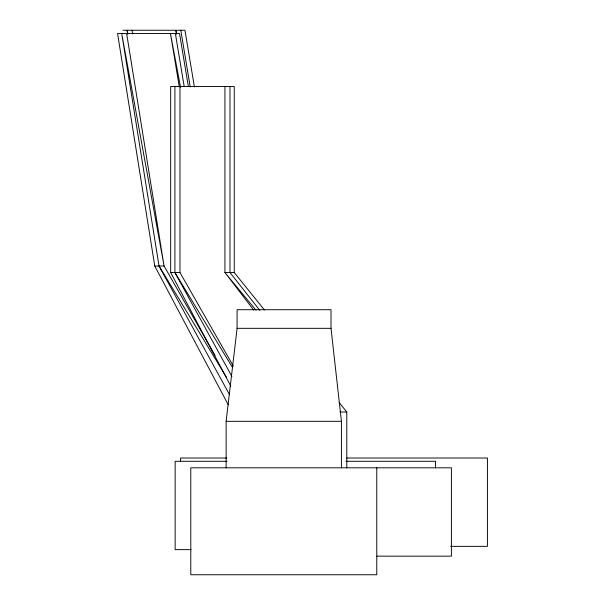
<?xml version="1.0" encoding="UTF-8"?>
<svg xmlns="http://www.w3.org/2000/svg" width="605" height="605" viewBox="0 0 605 605"><rect width="100%" height="100%" fill="white"/><g stroke="black" fill="none" stroke-linecap="round" stroke-linejoin="round"><path stroke-width="0.91" d="M226.126 467.809L226.126 421.314L237.092 328.326L237.092 309.722L331.018 309.722L331.018 328.326L341.432 421.314L341.432 467.809M122.981 30.25L184.941 30.25L194.417 86.976M188.374 86.538L179.526 33.532L117.567 33.532L154.759 266.011L164.076 266.011L215.062 355.445M264.453 309.972L234.241 272.53L234.241 86.545L170.655 86.545L170.655 272.53L179.965 272.53L233.296 366.063M234.241 272.53L224.931 272.53L224.931 86.545M237.092 328.326L331.018 328.326M339.95 412.013L346.801 412.013L346.801 467.809M226.126 421.314L341.432 421.314M226.83 458.008L180.562 458.008L180.562 461.766M346.748 458.008L487.433 458.008L487.433 546.353L450.612 546.353M227.034 461.29L175.147 461.29L175.147 549.635L191.18 549.635M345.901 461.29L435.524 461.29L435.524 467.869M376.885 556.154L451.413 556.154L451.413 467.809L190.787 467.809L190.787 574.75L376.771 574.75L376.771 467.809M256.081 310.304L224.931 272.53L253.661 310.025M339.102 402.469L346.801 412.013M259.81 310.365L229.983 272.53L229.983 86.545M174.913 86.545L174.913 272.53L232.6 367.666M126.642 33.532L164.076 266.011L121.718 33.532L159.024 266.011L226.482 377.278M174.913 272.53L231.912 376.522M159.024 266.011L229.59 394.762M170.655 272.53L230.8 386.126M154.759 266.011L228.176 404.662M176.562 33.956L175.866 30.25L176.486 33.971M180.532 87.249L170.451 33.532L179.246 86.538M127.814 33.971L127.133 30.25L127.731 33.971M180.789 30.25L190.235 86.976M175.374 33.532L184.2 86.538M132.056 30.25L132.654 33.971M179.965 86.545L179.965 272.53"/></g></svg>
